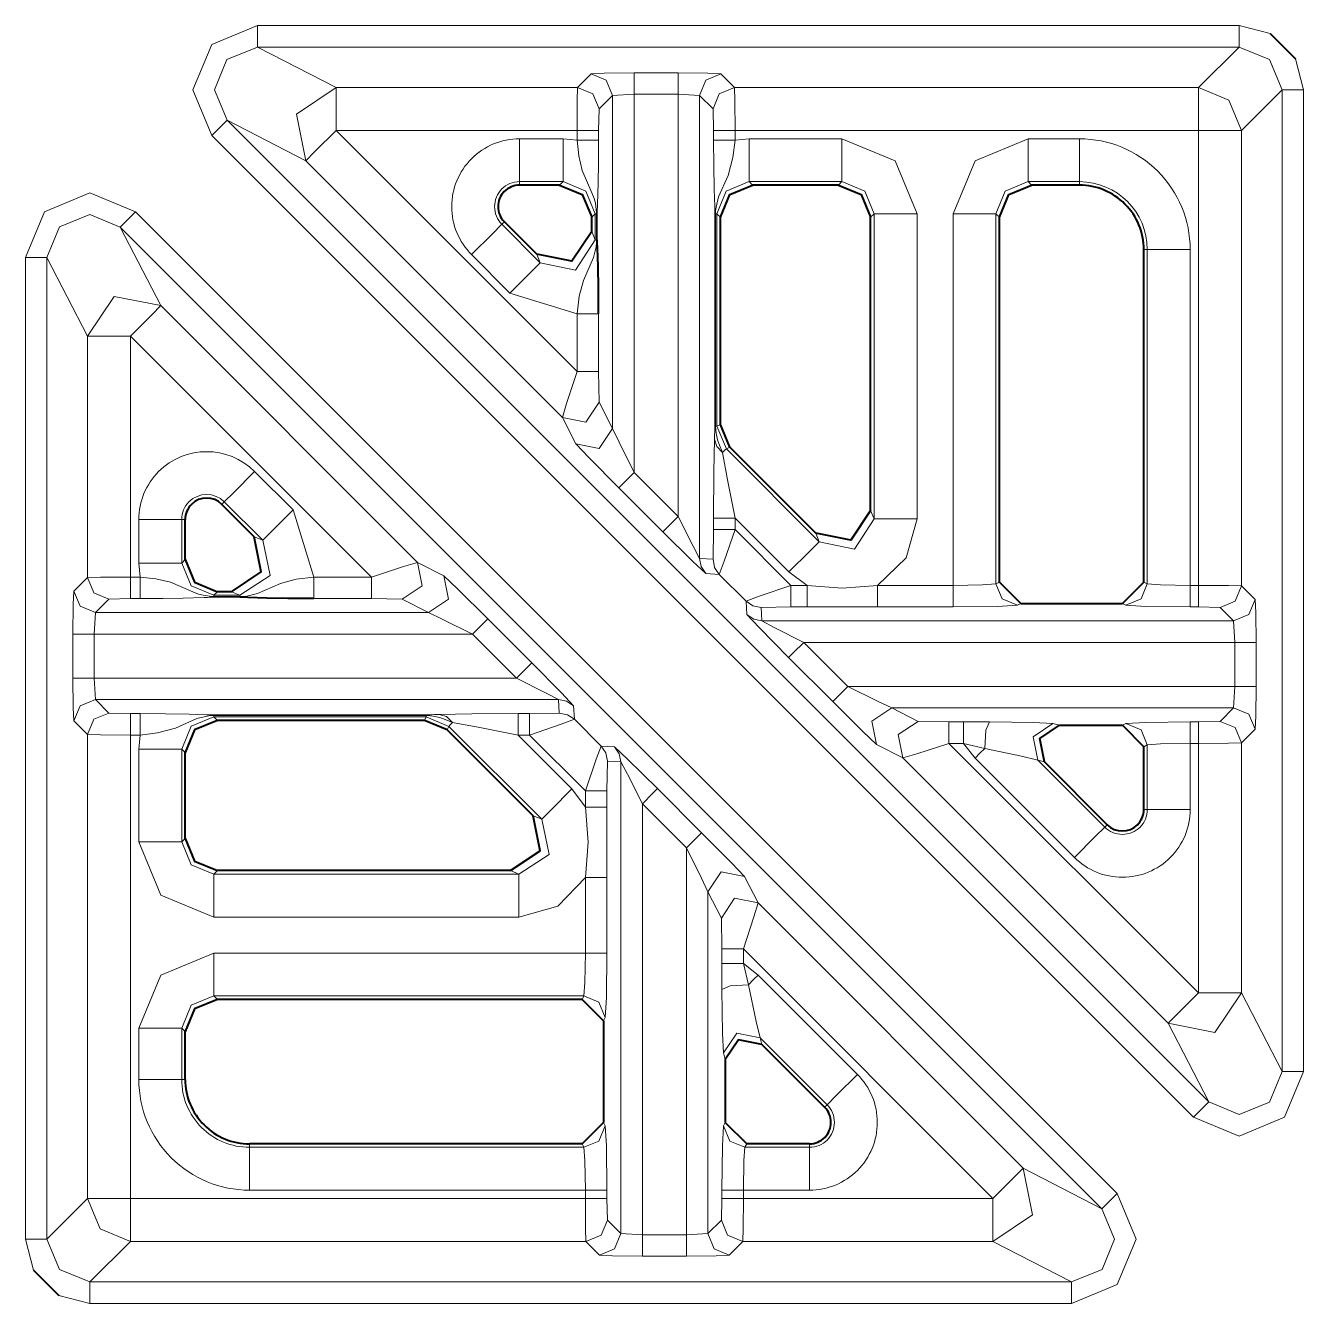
# Model space of a CAD drawing. Header units: millimetres. Extents: x 0 to 2941, y -405 to 1422.
# Drawn here: x 879.28 to 909.05, y 488.2 to 517.98 of the extents above; entities that cross this region are included whole.
import ezdxf

# ---------------------------------------------------------------- set-up
doc = ezdxf.new("R2010")
doc.units = ezdxf.units.MM
doc.layers.add('FINE', color=9, linetype='Continuous')
doc.layers.add('OUTLINE', color=7, linetype='Continuous')

msp = doc.modelspace()

# ---------------------------------------------------------------- linework, layer by layer
at = {"layer": 'FINE', "lineweight": 9}
for p, q in [((907.554, 517.977), (884.68, 517.977)), ((908.281, 517.789), (907.554, 517.977)), ((909.053, 516.478), (908.865, 517.205)), ((894.483, 516.874), (893.457, 516.874)), ((892.457, 516.849), (892.142, 516.534)), ((892.641, 516.034), (892.957, 516.349)), ((892.957, 516.349), (893.457, 516.375)), ((892.957, 508.586), (892.957, 516.349)), ((893.457, 516.375), (894.483, 516.375)), ((894.483, 506.537), (894.483, 516.375)), ((894.483, 516.375), (894.982, 516.349)), ((894.982, 516.349), (894.982, 505.561)), ((894.982, 516.349), (895.298, 516.034)), ((906.61, 516.534), (895.797, 516.534)), ((907.61, 515.534), (908.554, 516.478)), ((908.554, 516.478), (908.554, 493.604)), ((909.053, 493.604), (909.053, 516.478)), ((895.298, 516.034), (895.31, 515.534)), ((906.846, 492.898), (883.974, 515.77)), ((883.62, 515.417), (906.493, 492.544)), ((886.513, 515.534), (892.129, 515.534)), ((892.129, 509.918), (886.513, 515.534)), ((892.129, 515.534), (892.129, 515.308)), ((895.31, 515.534), (895.31, 515.308)), ((895.81, 515.534), (906.61, 515.534)), ((895.81, 515.308), (895.81, 515.534)), ((906.61, 515.534), (906.61, 504.934)), ((891.802, 515.338), (890.788, 515.338)), ((892.129, 515.308), (891.802, 515.338)), ((896.137, 515.338), (895.81, 515.308)), ((898.302, 515.338), (896.137, 515.338)), ((890.788, 514.259), (890.788, 514.34)), ((890.788, 514.34), (891.802, 514.34)), ((891.802, 514.34), (891.721, 514.259)), ((896.219, 514.259), (896.137, 514.34)), ((896.137, 514.34), (898.302, 514.34)), ((898.302, 514.34), (898.221, 514.259)), ((902.719, 514.259), (902.637, 514.34)), ((892.583, 513.591), (892.583, 512.982)), ((895.356, 508.646), (895.356, 513.591)), ((895.388, 513.591), (895.47, 513.51)), ((895.388, 508.646), (895.388, 513.591)), ((900.05, 506.482), (900.05, 513.591)), ((900.89, 513.591), (900.89, 504.934)), ((901.888, 513.591), (901.97, 513.51)), ((901.888, 504.971), (901.888, 513.591)), ((881.487, 513.283), (882.43, 511.451)), ((904.359, 490.41), (881.487, 513.283)), ((905.335, 512.758), (905.416, 512.758)), ((905.416, 512.758), (905.416, 504.971)), ((906.415, 504.934), (906.415, 512.758)), ((880.723, 510.744), (879.779, 512.577)), ((879.779, 512.577), (879.779, 489.703)), ((892.129, 511.259), (892.129, 509.918)), ((892.629, 509.918), (892.629, 511.259)), ((880.723, 505.115), (880.723, 510.744)), ((881.723, 510.744), (881.723, 505.128)), ((892.642, 509.199), (892.629, 509.918)), ((892.957, 508.586), (892.642, 509.199)), ((891.788, 508.845), (892.104, 508.233)), ((895.47, 508.68), (895.388, 508.646)), ((895.608, 508.117), (895.388, 508.646)), ((895.608, 508.117), (895.689, 508.151)), ((897.772, 505.952), (895.608, 508.117)), ((884.616, 507.586), (885.511, 506.691)), ((894.483, 506.537), (893.457, 507.563)), ((893.103, 507.209), (894.129, 506.183)), ((883.91, 506.88), (883.852, 506.822)), ((881.919, 505.455), (881.919, 506.469)), ((882.917, 506.469), (882.917, 505.455)), ((882.999, 506.469), (882.917, 506.469)), ((885.511, 506.691), (885.998, 505.128)), ((895.31, 506.502), (895.31, 506.237)), ((895.81, 506.237), (895.81, 506.502)), ((895.81, 506.502), (897.066, 505.246)), ((895.31, 506.237), (895.297, 505.543)), ((897.113, 504.934), (895.81, 506.237)), ((897.691, 506.148), (897.772, 505.952)), ((895.297, 505.543), (894.982, 505.561)), ((881.949, 505.128), (881.919, 505.455)), ((882.917, 505.455), (882.999, 505.536)), ((880.408, 504.8), (880.723, 505.115)), ((881.723, 505.128), (881.949, 505.128)), ((895.129, 505.208), (895.444, 505.19)), ((897.066, 505.246), (897.488, 504.934)), ((901.97, 505.012), (901.888, 504.971)), ((905.416, 504.971), (905.335, 505.012)), ((883.748, 504.787), (883.666, 504.706)), ((883.666, 504.706), (884.275, 504.706)), ((884.275, 504.706), (884.079, 504.787)), ((897.488, 504.934), (897.113, 504.934)), ((906.61, 504.934), (906.415, 504.934)), ((881.223, 504.615), (880.908, 504.3)), ((881.723, 504.628), (881.223, 504.615)), ((881.949, 504.628), (881.723, 504.628)), ((884.275, 504.657), (883.666, 504.657)), ((887.339, 504.628), (885.998, 504.628)), ((888.058, 504.615), (887.339, 504.628)), ((888.671, 504.3), (888.058, 504.615)), ((896.419, 504.421), (897.113, 504.434)), ((896.437, 504.106), (896.419, 504.421)), ((897.113, 504.434), (897.488, 504.434)), ((899.127, 504.434), (900.89, 504.434)), ((902.388, 504.472), (902.47, 504.512)), ((904.835, 504.512), (904.917, 504.472)), ((906.415, 504.434), (906.61, 504.434)), ((906.61, 504.434), (907.11, 504.422)), ((907.11, 504.422), (907.425, 504.106)), ((880.908, 504.3), (880.882, 503.8)), ((888.671, 504.3), (880.908, 504.3)), ((890.048, 504.154), (891.074, 503.128)), ((907.425, 504.106), (896.437, 504.106)), ((907.425, 504.106), (907.451, 503.606)), ((880.382, 502.774), (880.382, 503.8)), ((880.882, 503.8), (880.882, 502.774)), ((890.72, 502.774), (889.694, 503.8)), ((897.413, 503.606), (907.451, 503.606)), ((898.439, 502.581), (897.413, 503.606)), ((907.451, 503.606), (907.451, 502.581)), ((907.951, 502.581), (907.951, 503.606)), ((897.059, 503.253), (898.085, 502.227)), ((890.72, 502.774), (880.882, 502.774)), ((880.882, 502.774), (880.908, 502.275)), ((907.451, 502.581), (898.439, 502.581)), ((907.451, 502.581), (907.425, 502.081)), ((880.908, 502.275), (891.696, 502.275)), ((880.908, 502.275), (881.223, 501.959)), ((891.714, 501.959), (891.696, 502.275)), ((892.049, 502.129), (892.067, 501.813)), ((899.463, 502.081), (907.425, 502.081)), ((900.075, 501.766), (899.463, 502.081)), ((907.425, 502.081), (907.11, 501.765)), ((880.723, 501.46), (880.408, 501.775)), ((881.223, 501.959), (881.723, 501.947)), ((881.723, 501.947), (881.949, 501.947)), ((883.666, 501.917), (888.611, 501.917)), ((888.611, 501.901), (883.666, 501.901)), ((883.666, 501.869), (883.748, 501.787)), ((888.577, 501.787), (888.611, 501.869)), ((890.755, 501.947), (891.02, 501.947)), ((891.02, 501.947), (891.714, 501.959)), ((892.067, 501.813), (892.689, 501.191)), ((900.795, 501.753), (900.075, 501.766)), ((901.135, 501.753), (900.795, 501.753)), ((901.741, 501.751), (901.135, 501.753)), ((903.372, 501.674), (903.215, 501.715)), ((904.917, 501.715), (904.835, 501.674)), ((906.61, 501.753), (906.415, 501.753)), ((907.11, 501.765), (906.61, 501.753)), ((880.723, 490.647), (880.723, 501.46)), ((881.919, 501.12), (881.949, 501.447)), ((889.14, 501.649), (889.106, 501.568)), ((907.61, 501.266), (907.925, 501.581)), ((881.919, 498.955), (881.919, 501.12)), ((892.689, 501.191), (893.004, 501.173)), ((899.109, 501.227), (899.721, 500.912)), ((906.61, 495.437), (900.795, 501.253)), ((900.795, 501.253), (901.135, 501.253)), ((901.135, 501.253), (901.628, 501.137)), ((901.135, 501.253), (901.402, 500.911)), ((905.335, 501.175), (905.416, 501.216)), ((905.416, 501.216), (905.416, 499.712)), ((906.61, 501.253), (906.61, 495.437)), ((907.61, 495.437), (907.61, 501.266)), ((892.836, 500.838), (892.823, 500.144)), ((893.151, 500.82), (892.836, 500.838)), ((893.151, 489.832), (893.151, 500.82)), ((899.721, 500.912), (905.903, 494.73)), ((901.402, 500.911), (903.717, 498.595)), ((904.424, 499.301), (902.862, 500.863)), ((902.862, 500.863), (903.018, 500.822)), ((894.004, 500.198), (895.03, 499.172)), ((892.011, 500.191), (892.323, 499.769)), ((892.323, 499.769), (892.323, 500.144)), ((892.823, 500.144), (892.823, 499.769)), ((905.416, 499.712), (905.335, 499.712)), ((891.109, 499.566), (891.305, 499.485)), ((904.481, 499.358), (904.424, 499.301)), ((890.775, 498.206), (890.579, 498.287)), ((892.323, 496.367), (892.323, 498.13)), ((892.823, 498.13), (892.823, 496.367)), ((896.03, 498.148), (896.345, 497.536)), ((896.345, 497.536), (902.527, 491.354)), ((890.775, 497.207), (883.666, 497.207)), ((895.504, 496.462), (895.491, 497.182)), ((883.666, 496.367), (892.323, 496.367)), ((895.504, 496.122), (895.504, 496.462)), ((896.004, 496.462), (896.004, 496.122)), ((901.82, 490.647), (896.004, 496.462)), ((895.506, 495.515), (895.504, 496.122)), ((896.004, 496.122), (896.12, 495.629)), ((896.004, 496.122), (896.346, 495.856)), ((896.346, 495.856), (898.662, 493.54)), ((908.554, 493.604), (907.61, 495.437)), ((883.666, 495.369), (883.748, 495.287)), ((892.286, 495.369), (883.666, 495.369)), ((892.245, 495.287), (892.286, 495.369)), ((892.786, 494.869), (892.745, 494.787)), ((881.919, 493.422), (881.919, 494.62)), ((882.999, 494.538), (882.917, 494.62)), ((905.903, 494.73), (906.846, 492.898)), ((897.956, 492.833), (896.394, 494.395)), ((896.394, 494.395), (896.435, 494.239)), ((895.583, 493.885), (895.541, 494.042)), ((897.898, 492.776), (897.956, 492.833)), ((892.745, 492.422), (892.786, 492.34)), ((895.541, 492.34), (895.583, 492.422)), ((884.499, 491.922), (884.499, 491.841)), ((892.286, 491.841), (892.245, 491.922)), ((884.499, 491.841), (892.286, 491.841)), ((902.527, 491.354), (904.359, 490.41)), ((892.823, 490.842), (892.823, 490.647)), ((895.504, 490.647), (895.504, 490.842)), ((897.545, 490.842), (896.004, 490.842)), ((896.004, 490.842), (896.004, 490.647)), ((879.779, 489.703), (880.723, 490.647)), ((881.723, 490.647), (892.323, 490.647)), ((892.823, 490.647), (892.836, 490.147)), ((895.492, 490.147), (895.504, 490.647)), ((896.004, 490.647), (901.82, 490.647)), ((892.836, 490.147), (893.151, 489.832)), ((895.176, 489.832), (895.492, 490.147)), ((893.151, 489.832), (893.651, 489.806)), ((893.651, 489.806), (894.677, 489.806)), ((894.677, 489.806), (895.176, 489.832)), ((879.468, 488.976), (879.28, 489.703)), ((881.723, 489.647), (880.779, 488.704)), ((892.336, 489.647), (881.723, 489.647)), ((892.651, 489.332), (892.336, 489.647)), ((903.653, 488.704), (901.82, 489.647)), ((880.779, 488.704), (903.653, 488.704)), ((880.779, 488.204), (880.052, 488.391)), ((903.653, 488.204), (880.779, 488.204))]:
    msp.add_line(p, q, dxfattribs=at)
for points in [[(884.68, 517.977), (883.619, 517.538), (883.18, 516.478), (883.62, 515.417)], [(884.68, 517.977), (884.68, 517.628), (884.68, 517.477)], [(907.554, 517.977), (907.554, 517.628), (907.554, 517.477)], [(883.974, 515.77), (883.68, 516.478), (883.972, 517.185), (884.68, 517.477)], [(884.68, 517.477), (907.554, 517.477), (906.61, 516.534)], [(892.142, 516.534), (886.513, 516.534), (884.68, 517.477)], [(907.554, 517.477), (908.261, 517.185), (908.554, 516.478)], [(893.457, 516.874), (892.759, 516.867), (892.457, 516.849)], [(893.457, 516.375), (893.457, 516.723), (893.457, 516.874)], [(894.483, 516.375), (894.483, 516.723), (894.483, 516.874)], [(895.797, 516.534), (895.482, 516.849), (895.18, 516.867), (894.483, 516.874)], [(892.957, 516.349), (892.81, 516.702), (892.457, 516.849)], [(894.982, 516.349), (895.129, 516.702), (895.482, 516.849)], [(886.513, 516.534), (885.591, 515.916), (885.806, 514.827)], [(886.513, 515.534), (886.513, 516.232), (886.513, 516.534)], [(892.142, 516.534), (892.133, 516.232), (892.129, 515.534)], [(892.142, 516.534), (892.495, 516.387), (892.641, 516.034)], [(893.457, 516.375), (893.457, 507.563), (893.108, 508.267), (892.957, 508.586)], [(895.298, 516.034), (895.444, 516.387), (895.797, 516.534)], [(895.81, 515.534), (895.807, 516.232), (895.797, 516.534)], [(907.61, 515.534), (907.317, 516.241), (906.61, 516.534)], [(906.61, 515.534), (906.61, 516.232), (906.61, 516.534)], [(909.053, 516.478), (908.705, 516.478), (908.554, 516.478)], [(892.629, 515.308), (892.629, 515.534), (892.641, 516.034)], [(883.974, 515.77), (883.868, 515.665), (883.62, 515.417)], [(883.974, 515.77), (885.806, 514.827), (891.788, 508.845)], [(886.513, 515.534), (886.018, 515.039), (885.806, 514.827)], [(892.129, 515.534), (892.478, 515.534), (892.629, 515.534)], [(895.31, 515.534), (895.461, 515.534), (895.81, 515.534)], [(907.61, 515.534), (907.308, 515.534), (906.61, 515.534)], [(907.925, 504.606), (907.61, 504.921), (907.61, 515.534)], [(890.788, 515.338), (890.788, 514.65), (890.788, 514.34)], [(891.802, 514.34), (891.802, 514.65), (891.802, 515.338)], [(892.129, 515.308), (892.478, 515.308), (892.629, 515.308)], [(892.129, 515.308), (892.172, 514.944), (892.25, 514.601), (892.475, 514.083), (892.526, 513.946), (892.555, 513.84), (892.578, 513.694), (892.583, 513.624), (892.583, 513.591)], [(892.6, 512.982), (892.6, 513.591), (892.6, 513.603), (892.6, 513.63), (892.601, 513.69), (892.603, 513.739), (892.605, 513.813), (892.62, 514.307), (892.626, 514.778), (892.629, 515.308)], [(895.31, 515.308), (895.461, 515.308), (895.81, 515.308)], [(895.31, 515.308), (895.313, 514.716), (895.323, 514.168), (895.336, 513.76), (895.339, 513.652), (895.339, 513.618), (895.34, 513.591)], [(895.356, 513.591), (895.378, 513.591), (895.388, 513.591), (895.606, 514.122), (896.137, 514.34), (896.137, 514.65), (896.137, 515.338)], [(895.356, 513.591), (895.358, 513.661), (895.367, 513.748), (895.427, 513.987), (895.649, 514.487), (895.76, 514.901), (895.81, 515.308)], [(898.302, 514.34), (898.302, 514.65), (898.302, 515.338)], [(900.05, 513.591), (899.538, 514.827), (898.302, 515.338)], [(903.835, 515.338), (902.637, 515.338), (901.401, 514.827), (900.89, 513.591)], [(902.637, 515.338), (902.637, 514.65), (902.637, 514.34)], [(903.835, 515.338), (903.835, 514.65), (903.835, 514.34)], [(891.802, 514.34), (892.333, 514.122), (892.551, 513.591)], [(898.302, 514.34), (898.833, 514.122), (899.051, 513.591)], [(901.888, 513.591), (902.106, 514.122), (902.637, 514.34)], [(902.637, 514.34), (903.835, 514.34), (903.835, 514.259)], [(879.28, 489.703), (879.28, 512.577), (879.719, 513.638), (880.779, 514.077), (881.84, 513.637), (904.713, 490.764)], [(881.487, 513.283), (881.592, 513.389), (881.84, 513.637)], [(881.487, 513.283), (880.779, 513.577), (880.072, 513.285), (879.779, 512.577)], [(889.671, 512.641), (890.158, 513.128), (890.377, 513.347)], [(891.191, 512.648), (891.272, 512.452), (890.377, 513.347), (890.435, 513.405)], [(892.47, 513.51), (892.551, 513.591), (892.551, 512.982), (892.47, 513.178)], [(892.551, 513.591), (892.562, 513.591), (892.583, 513.591)], [(892.583, 513.591), (892.595, 513.591), (892.6, 513.591)], [(895.34, 513.591), (895.34, 508.646), (895.34, 508.638), (895.339, 508.612), (895.339, 508.582), (895.337, 508.515), (895.335, 508.45), (895.331, 508.34)], [(895.34, 513.591), (895.345, 513.591), (895.356, 513.591)], [(898.97, 513.51), (899.051, 513.591), (899.051, 506.482), (898.97, 506.678)], [(899.051, 513.591), (899.361, 513.591), (900.05, 513.591)], [(900.89, 513.591), (901.578, 513.591), (901.888, 513.591)], [(892.551, 512.982), (892.094, 512.277), (891.272, 512.452)], [(892.551, 512.982), (892.562, 512.982), (892.583, 512.982), (892.581, 512.91), (892.572, 512.821), (892.509, 512.57), (892.276, 512.041), (892.181, 511.676), (892.129, 511.259)], [(892.583, 512.982), (892.595, 512.982), (892.6, 512.982)], [(905.416, 512.758), (905.726, 512.758), (906.415, 512.758)], [(879.28, 512.577), (879.629, 512.577), (879.779, 512.577)], [(889.671, 512.641), (890.566, 511.746), (892.129, 511.259)], [(890.566, 511.746), (891.053, 512.233), (891.272, 512.452)], [(880.723, 510.744), (881.341, 511.666), (882.43, 511.451)], [(881.723, 510.744), (882.219, 511.239), (882.43, 511.451)], [(882.43, 511.451), (888.412, 505.469), (889.024, 505.153), (889.343, 504.852), (890.048, 504.154)], [(892.129, 511.259), (892.478, 511.259), (892.629, 511.259)], [(881.723, 510.744), (881.025, 510.744), (880.723, 510.744)], [(885.998, 505.128), (887.339, 505.128), (881.723, 510.744)], [(892.129, 509.918), (891.885, 509.171), (891.788, 508.845)], [(892.129, 509.918), (892.478, 509.918), (892.629, 509.918)], [(891.788, 508.845), (892.333, 508.737), (892.642, 509.199)], [(892.104, 508.233), (892.648, 508.125), (892.957, 508.586)], [(895.34, 508.646), (895.345, 508.646), (895.356, 508.646)], [(895.356, 508.646), (895.378, 508.646), (895.388, 508.646)], [(895.521, 508.03), (895.446, 508.199), (895.403, 508.325), (895.369, 508.48), (895.36, 508.556), (895.356, 508.625), (895.356, 508.646)], [(895.331, 508.34), (895.316, 507.576), (895.31, 506.502)], [(895.331, 508.34), (895.382, 508.168), (895.521, 508.03)], [(892.104, 508.233), (892.405, 507.914), (893.103, 507.209)], [(895.81, 506.502), (895.636, 507.396), (895.521, 508.03), (895.581, 508.091), (895.608, 508.117)], [(884.616, 507.586), (884.129, 507.099), (883.91, 506.88)], [(893.103, 507.209), (893.209, 507.315), (893.457, 507.563)], [(884.608, 506.066), (884.805, 505.985), (883.91, 506.88)], [(881.919, 506.469), (882.607, 506.469), (882.917, 506.469)], [(885.511, 506.691), (885.024, 506.204), (884.805, 505.985)], [(894.129, 506.183), (894.235, 506.289), (894.483, 506.537)], [(894.982, 505.561), (894.831, 505.846), (894.483, 506.537)], [(895.31, 506.502), (895.461, 506.502), (895.81, 506.502)], [(899.051, 506.482), (898.594, 505.777), (897.772, 505.952)], [(899.051, 506.482), (899.361, 506.482), (900.05, 506.482)], [(900.89, 504.934), (899.127, 504.934), (899.801, 505.578), (900.05, 506.482)], [(894.129, 506.183), (894.827, 505.492), (895.129, 505.208)], [(895.31, 506.237), (895.461, 506.237), (895.81, 506.237)], [(895.444, 505.19), (895.559, 505.498), (895.81, 506.237)], [(884.275, 504.706), (884.98, 505.163), (884.805, 505.985)], [(897.066, 505.246), (897.553, 505.733), (897.772, 505.952)], [(895.129, 505.208), (895.02, 505.37), (894.982, 505.561)], [(882.917, 505.455), (882.607, 505.455), (881.919, 505.455)], [(882.917, 505.455), (883.135, 504.924), (883.666, 504.706)], [(887.339, 505.128), (888.086, 505.372), (888.412, 505.469)], [(888.412, 505.469), (888.52, 504.924), (888.058, 504.615)], [(895.444, 505.19), (895.335, 505.352), (895.297, 505.543)], [(880.723, 505.115), (881.025, 505.124), (881.723, 505.128)], [(880.723, 505.115), (880.87, 504.762), (881.223, 504.615)], [(881.723, 505.128), (881.723, 504.779), (881.723, 504.628)], [(881.949, 505.128), (881.949, 504.779), (881.949, 504.628)], [(881.949, 505.128), (882.313, 505.085), (882.656, 505.007), (883.174, 504.782), (883.311, 504.731), (883.418, 504.702), (883.563, 504.679), (883.633, 504.674), (883.666, 504.674)], [(884.275, 504.674), (884.347, 504.676), (884.436, 504.685), (884.687, 504.748), (885.216, 504.981), (885.581, 505.076), (885.998, 505.128)], [(885.998, 505.128), (885.998, 504.779), (885.998, 504.628)], [(887.339, 505.128), (887.339, 504.779), (887.339, 504.628)], [(889.024, 505.153), (889.132, 504.609), (888.671, 504.3)], [(895.444, 505.19), (896.066, 504.568), (896.084, 504.252)], [(901.888, 504.971), (901.578, 504.945), (900.89, 504.934)], [(901.888, 504.971), (902.035, 504.618), (902.388, 504.472)], [(904.917, 504.472), (905.27, 504.618), (905.416, 504.971)], [(906.415, 504.934), (905.726, 504.945), (905.416, 504.971)], [(880.382, 503.8), (880.39, 504.498), (880.408, 504.8)], [(880.908, 504.3), (880.554, 504.447), (880.408, 504.8)], [(883.666, 504.706), (883.666, 504.695), (883.666, 504.674), (884.275, 504.674)], [(883.666, 504.674), (883.666, 504.662), (883.666, 504.657)], [(884.275, 504.706), (884.275, 504.695), (884.275, 504.674)], [(884.275, 504.674), (884.275, 504.662), (884.275, 504.657)], [(897.113, 504.934), (896.374, 504.683), (896.066, 504.568)], [(897.113, 504.934), (897.113, 504.585), (897.113, 504.434)], [(897.488, 504.934), (897.488, 504.585), (897.488, 504.434)], [(899.127, 504.934), (898.307, 504.866), (897.488, 504.934)], [(899.127, 504.934), (899.127, 504.585), (899.127, 504.434)], [(900.89, 504.934), (900.89, 504.585), (900.89, 504.434)], [(906.415, 504.434), (906.415, 504.585), (906.415, 504.934)], [(906.61, 504.434), (906.61, 504.585), (906.61, 504.934)], [(907.61, 504.921), (907.308, 504.93), (906.61, 504.934)], [(907.11, 504.422), (907.463, 504.568), (907.61, 504.921)], [(883.666, 504.657), (883.654, 504.657), (883.626, 504.657), (883.567, 504.656), (883.518, 504.654), (883.444, 504.652), (882.95, 504.637), (882.479, 504.631), (881.949, 504.628)], [(896.066, 504.568), (896.228, 504.459), (896.419, 504.421)], [(897.488, 504.434), (898.307, 504.435), (899.127, 504.434)], [(900.89, 504.434), (901.922, 504.445), (902.388, 504.472)], [(904.917, 504.472), (905.382, 504.445), (906.415, 504.434)], [(907.425, 504.106), (907.778, 504.253), (907.925, 504.606)], [(907.951, 503.606), (907.943, 504.304), (907.925, 504.606)], [(880.882, 503.8), (889.694, 503.8), (888.99, 504.149), (888.671, 504.3)], [(890.048, 504.154), (889.942, 504.048), (889.694, 503.8)], [(896.084, 504.252), (896.246, 504.144), (896.437, 504.106)], [(896.084, 504.252), (896.369, 503.951), (897.059, 503.253)], [(897.413, 503.606), (896.722, 503.955), (896.437, 504.106)], [(880.882, 503.8), (880.533, 503.8), (880.382, 503.8)], [(897.059, 503.253), (897.165, 503.359), (897.413, 503.606)], [(907.451, 503.606), (907.8, 503.606), (907.951, 503.606)], [(891.074, 503.128), (890.968, 503.022), (890.72, 502.774)], [(891.074, 503.128), (891.765, 502.43), (892.049, 502.129)], [(880.882, 502.774), (880.533, 502.774), (880.382, 502.774)], [(880.408, 501.775), (880.39, 502.077), (880.382, 502.774)], [(891.696, 502.275), (891.411, 502.426), (890.72, 502.774)], [(898.085, 502.227), (898.191, 502.333), (898.439, 502.581)], [(899.463, 502.081), (899.144, 502.232), (898.439, 502.581)], [(907.451, 502.581), (907.8, 502.581), (907.951, 502.581)], [(907.925, 501.581), (907.943, 501.883), (907.951, 502.581)], [(880.908, 502.275), (880.554, 502.128), (880.408, 501.775)], [(892.049, 502.129), (891.887, 502.237), (891.696, 502.275)], [(898.085, 502.227), (898.79, 501.529), (899.109, 501.227)], [(899.109, 501.227), (899.001, 501.772), (899.463, 502.081)], [(907.425, 502.081), (907.778, 501.934), (907.925, 501.581)], [(881.223, 501.959), (880.87, 501.813), (880.723, 501.46)], [(881.723, 501.947), (881.723, 501.796), (881.723, 501.447)], [(881.949, 501.947), (881.949, 501.796), (881.949, 501.447)], [(881.949, 501.947), (882.541, 501.944), (883.089, 501.934), (883.497, 501.921), (883.605, 501.918), (883.639, 501.918), (883.666, 501.917)], [(883.666, 501.901), (883.596, 501.899), (883.509, 501.89), (883.27, 501.83), (882.77, 501.608), (882.356, 501.497), (881.949, 501.447)], [(883.666, 501.869), (883.135, 501.651), (882.917, 501.12)], [(883.666, 501.917), (883.666, 501.913), (883.666, 501.901)], [(883.666, 501.901), (883.666, 501.88), (883.666, 501.869)], [(888.611, 501.901), (888.611, 501.88), (888.611, 501.869), (883.666, 501.869)], [(888.611, 501.917), (888.619, 501.917), (888.645, 501.918), (888.675, 501.918), (888.742, 501.92), (888.806, 501.922), (888.917, 501.926)], [(888.611, 501.917), (888.611, 501.913), (888.611, 501.901)], [(890.755, 501.447), (889.861, 501.621), (889.227, 501.736), (889.058, 501.811), (888.932, 501.854), (888.777, 501.888), (888.701, 501.897), (888.632, 501.901), (888.611, 501.901)], [(891.305, 499.485), (889.14, 501.649), (888.611, 501.869)], [(888.917, 501.926), (889.681, 501.941), (890.755, 501.947)], [(888.917, 501.926), (889.089, 501.875), (889.227, 501.736)], [(889.227, 501.736), (889.166, 501.675), (889.14, 501.649)], [(890.755, 501.947), (890.755, 501.796), (890.755, 501.447)], [(891.02, 501.947), (891.02, 501.796), (891.02, 501.447)], [(892.067, 501.813), (891.759, 501.698), (891.02, 501.447)], [(892.067, 501.813), (891.905, 501.921), (891.714, 501.959)], [(899.721, 500.912), (899.614, 501.457), (900.075, 501.766)], [(900.795, 501.253), (900.795, 501.602), (900.795, 501.753)], [(901.135, 501.253), (901.135, 501.602), (901.135, 501.753)], [(901.628, 501.137), (901.652, 501.557), (901.741, 501.751)], [(903.215, 501.715), (902.766, 501.737), (901.741, 501.751)], [(902.862, 500.863), (902.756, 501.407), (903.215, 501.715)], [(906.415, 501.753), (905.382, 501.742), (904.917, 501.715)], [(904.917, 501.715), (905.27, 501.569), (905.416, 501.216)], [(906.415, 501.753), (906.415, 501.602), (906.415, 501.253)], [(906.61, 501.753), (906.61, 501.602), (906.61, 501.253)], [(907.11, 501.765), (907.463, 501.619), (907.61, 501.266)], [(881.723, 501.447), (881.025, 501.451), (880.723, 501.46)], [(881.949, 501.447), (881.723, 501.447), (881.723, 490.647)], [(892.323, 500.144), (891.02, 501.447), (890.755, 501.447), (892.011, 500.191)], [(882.917, 501.12), (882.607, 501.12), (881.919, 501.12)], [(882.999, 501.038), (882.917, 501.12), (882.917, 498.955), (882.999, 499.036)], [(892.323, 500.144), (892.574, 500.883), (892.689, 501.191)], [(892.689, 501.191), (892.798, 501.029), (892.836, 500.838)], [(893.004, 501.173), (893.113, 501.011), (893.151, 500.82)], [(893.004, 501.173), (893.306, 500.888), (894.004, 500.198)], [(899.721, 500.912), (900.047, 501.009), (900.795, 501.253)], [(901.628, 501.137), (901.516, 501.026), (901.402, 500.911)], [(901.628, 501.137), (902.484, 500.955), (902.862, 500.863)], [(905.416, 501.216), (905.726, 501.242), (906.415, 501.253)], [(906.415, 499.712), (906.415, 501.253), (906.61, 501.253)], [(906.61, 501.253), (907.308, 501.257), (907.61, 501.266)], [(893.651, 499.844), (893.302, 500.535), (893.151, 500.82)], [(894.004, 500.198), (893.898, 500.092), (893.651, 499.844)], [(892.011, 500.191), (891.524, 499.704), (891.305, 499.485)], [(892.323, 500.144), (892.672, 500.144), (892.823, 500.144)], [(892.323, 499.769), (892.672, 499.769), (892.823, 499.769)], [(892.323, 498.13), (892.391, 498.95), (892.323, 499.769)], [(892.823, 499.769), (892.822, 498.95), (892.823, 498.13)], [(894.677, 489.806), (894.677, 498.818), (893.651, 499.844), (893.651, 489.806)], [(905.416, 499.712), (905.726, 499.712), (906.415, 499.712)], [(890.775, 498.206), (891.48, 498.663), (891.305, 499.485)], [(895.03, 499.172), (894.924, 499.066), (894.677, 498.818)], [(895.03, 499.172), (895.728, 498.467), (896.03, 498.148)], [(904.424, 499.301), (904.204, 499.082), (903.717, 498.595)], [(882.917, 498.955), (882.607, 498.955), (881.919, 498.955)], [(883.666, 497.207), (882.43, 497.719), (881.919, 498.955)], [(882.917, 498.955), (883.135, 498.424), (883.666, 498.206)], [(895.176, 497.795), (895.025, 498.113), (894.677, 498.818)], [(883.748, 498.287), (883.666, 498.206), (890.775, 498.206)], [(883.666, 498.206), (883.666, 497.896), (883.666, 497.207)], [(890.775, 498.206), (890.775, 497.896), (890.775, 497.207)], [(892.323, 498.13), (891.679, 497.456), (890.775, 497.207)], [(892.323, 498.13), (892.672, 498.13), (892.823, 498.13)], [(896.03, 498.148), (895.485, 498.256), (895.176, 497.795)], [(895.491, 497.182), (895.176, 497.795), (895.176, 489.832)], [(896.345, 497.536), (895.8, 497.643), (895.491, 497.182)], [(896.345, 497.536), (896.248, 497.209), (896.004, 496.462)], [(881.919, 494.62), (882.43, 495.856), (883.666, 496.367)], [(883.666, 496.367), (883.666, 495.679), (883.666, 495.369)], [(892.286, 495.369), (892.312, 495.679), (892.323, 496.367)], [(892.323, 496.367), (892.672, 496.367), (892.823, 496.367)], [(892.823, 496.367), (892.812, 495.335), (892.786, 494.869)], [(896.004, 496.462), (895.655, 496.462), (895.504, 496.462)], [(896.004, 496.122), (895.655, 496.122), (895.504, 496.122)], [(896.12, 495.629), (896.231, 495.741), (896.346, 495.856)], [(896.12, 495.629), (895.7, 495.605), (895.506, 495.515)], [(895.541, 494.042), (895.52, 494.491), (895.506, 495.515)], [(896.12, 495.629), (896.301, 494.773), (896.394, 494.395)], [(905.903, 494.73), (906.992, 494.515), (907.61, 495.437)], [(905.903, 494.73), (906.115, 494.942), (906.61, 495.437)], [(907.61, 495.437), (907.308, 495.437), (906.61, 495.437)], [(883.666, 495.369), (883.135, 495.151), (882.917, 494.62)], [(892.286, 495.369), (892.639, 495.222), (892.786, 494.869)], [(881.919, 494.62), (882.607, 494.62), (882.917, 494.62)], [(882.917, 494.62), (882.917, 493.422), (882.999, 493.422)], [(896.394, 494.395), (895.85, 494.501), (895.541, 494.042)], [(881.919, 493.422), (882.607, 493.422), (882.917, 493.422)], [(897.956, 492.833), (898.175, 493.053), (898.662, 493.54)], [(906.493, 492.544), (907.554, 492.104), (908.614, 492.543), (909.053, 493.604)], [(908.554, 493.604), (908.261, 492.896), (907.554, 492.604), (906.846, 492.898)], [(908.554, 493.604), (908.705, 493.604), (909.053, 493.604)], [(906.846, 492.898), (906.741, 492.792), (906.493, 492.544)], [(892.786, 492.34), (892.639, 491.988), (892.286, 491.841)], [(892.786, 492.34), (892.812, 491.875), (892.823, 490.842)], [(895.504, 490.842), (895.515, 491.875), (895.541, 492.34)], [(895.541, 492.34), (895.688, 491.988), (896.041, 491.841)], [(896.082, 491.922), (896.041, 491.841), (897.545, 491.841), (897.545, 491.922)], [(884.499, 491.841), (884.499, 491.531), (884.499, 490.842)], [(892.323, 490.842), (892.312, 491.531), (892.286, 491.841)], [(896.041, 491.841), (896.015, 491.531), (896.004, 490.842)], [(897.545, 491.841), (897.545, 491.531), (897.545, 490.842)], [(902.527, 491.354), (902.742, 490.265), (901.82, 489.647)], [(902.527, 491.354), (902.315, 491.142), (901.82, 490.647)], [(892.323, 490.647), (892.323, 490.842), (884.499, 490.842)], [(892.823, 490.842), (892.672, 490.842), (892.323, 490.842)], [(895.504, 490.842), (895.655, 490.842), (896.004, 490.842)], [(904.713, 490.764), (905.153, 489.703), (904.714, 488.643), (903.653, 488.204)], [(904.359, 490.41), (904.465, 490.516), (904.713, 490.764)], [(881.723, 489.647), (881.016, 489.94), (880.723, 490.647)], [(881.723, 490.647), (881.025, 490.647), (880.723, 490.647)], [(881.723, 489.647), (881.723, 489.949), (881.723, 490.647)], [(892.823, 490.647), (892.672, 490.647), (892.323, 490.647)], [(892.336, 489.647), (892.327, 489.949), (892.323, 490.647)], [(895.504, 490.647), (895.655, 490.647), (896.004, 490.647)], [(896.004, 490.647), (896, 489.949), (895.991, 489.647)], [(901.82, 489.647), (901.82, 489.949), (901.82, 490.647)], [(903.653, 488.704), (904.361, 488.996), (904.654, 489.703), (904.359, 490.41)], [(892.836, 490.147), (892.689, 489.794), (892.336, 489.647)], [(895.492, 490.147), (895.638, 489.794), (895.991, 489.647)], [(893.151, 489.832), (893.004, 489.478), (892.651, 489.332)], [(893.651, 489.806), (893.651, 489.457), (893.651, 489.306)], [(894.677, 489.806), (894.677, 489.457), (894.677, 489.306)], [(895.176, 489.832), (895.323, 489.478), (895.676, 489.332)], [(879.28, 489.703), (879.629, 489.703), (879.779, 489.703)], [(879.779, 489.703), (880.072, 488.996), (880.779, 488.704)], [(901.82, 489.647), (895.991, 489.647), (895.676, 489.332)], [(894.677, 489.306), (893.651, 489.306), (892.953, 489.314), (892.651, 489.332)], [(895.676, 489.332), (895.374, 489.314), (894.677, 489.306)], [(880.779, 488.204), (880.779, 488.552), (880.779, 488.704)], [(903.653, 488.704), (903.653, 488.552), (903.653, 488.204)]]:
    msp.add_lwpolyline(points, dxfattribs=at)
for points in [[(890.788, 515.338, 0.41423), (889.208, 513.758, 0.198872), (889.671, 512.641)], [(906.415, 512.758, 0.414223), (903.835, 515.338)], [(890.788, 514.34, 0.414214), (890.207, 513.758, 0.198963), (890.377, 513.347)], [(905.416, 512.758, 0.414198), (903.835, 514.34)], [(884.616, 507.586, 0.414132), (882.381, 507.586, 0.19896), (881.918, 506.469)], [(883.91, 506.88, 0.414102), (883.087, 506.88, 0.198656), (882.917, 506.469)], [(903.717, 498.595, 0.414295), (905.952, 498.595, 0.198809), (906.415, 499.712)], [(904.424, 499.301, 0.414325), (905.246, 499.301, 0.198749), (905.416, 499.712)], [(881.919, 493.422, 0.414223), (884.499, 490.842)], [(882.917, 493.422, 0.414245), (884.499, 491.841)], [(897.545, 490.842, 0.41423), (899.125, 492.422, 0.198969), (898.662, 493.54)], [(897.545, 491.841, 0.414214), (898.126, 492.422, 0.198947), (897.956, 492.833)]]:
    msp.add_lwpolyline(points, format="xyb", dxfattribs=at)
at = {"layer": 'OUTLINE', "lineweight": 40}
for p, q in [((908.281, 517.789), (908.865, 517.205)), ((891.721, 514.259), (890.788, 514.259)), ((898.221, 514.259), (896.219, 514.259)), ((903.835, 514.259), (902.719, 514.259)), ((891.191, 512.648), (890.435, 513.405)), ((892.47, 513.178), (892.47, 513.51)), ((895.47, 508.68), (895.47, 513.51)), ((898.97, 506.678), (898.97, 513.51)), ((901.97, 505.012), (901.97, 513.51)), ((905.335, 505.012), (905.335, 512.758)), ((884.608, 506.066), (883.852, 506.822)), ((882.999, 505.536), (882.999, 506.469)), ((902.47, 504.512), (901.97, 505.012)), ((905.335, 505.012), (904.835, 504.512)), ((884.079, 504.787), (883.748, 504.787)), ((902.47, 504.512), (904.835, 504.512)), ((888.577, 501.787), (883.748, 501.787)), ((889.106, 501.568), (888.577, 501.787)), ((891.109, 499.566), (889.106, 501.568)), ((903.372, 501.674), (904.835, 501.674)), ((904.835, 501.674), (905.335, 501.175)), ((905.335, 499.712), (905.335, 501.175)), ((882.999, 499.036), (882.999, 501.038)), ((904.481, 499.358), (903.018, 500.822)), ((890.579, 498.287), (883.748, 498.287)), ((892.245, 495.287), (883.748, 495.287)), ((892.745, 494.787), (892.245, 495.287)), ((892.745, 494.787), (892.745, 492.422)), ((882.999, 493.422), (882.999, 494.538)), ((897.898, 492.776), (896.435, 494.239)), ((895.583, 493.885), (895.583, 492.422)), ((892.245, 491.922), (892.745, 492.422)), ((895.583, 492.422), (896.082, 491.922)), ((892.245, 491.922), (884.499, 491.922)), ((897.545, 491.922), (896.082, 491.922)), ((879.468, 488.976), (880.052, 488.391))]:
    msp.add_line(p, q, dxfattribs=at)
for points in [[(890.788, 514.259, 0.414314), (890.288, 513.758, 0.19892), (890.435, 513.405)], [(905.335, 512.758, 0.414214), (903.835, 514.258)], [(883.852, 506.822, 0.413955), (883.145, 506.822, 0.199125), (882.999, 506.469)], [(904.481, 499.358, 0.413955), (905.188, 499.358, 0.198887), (905.335, 499.712)], [(882.999, 493.422, 0.41423), (884.499, 491.922)], [(897.545, 491.922, 0.414264), (898.045, 492.422, 0.199028), (897.898, 492.776)]]:
    msp.add_lwpolyline(points, format="xyb", dxfattribs=at)
for points in [[(891.721, 514.259), (892.25, 514.039), (892.47, 513.51)], [(895.47, 513.51), (895.689, 514.039), (896.219, 514.259)], [(898.221, 514.259), (898.75, 514.039), (898.97, 513.51)], [(901.97, 513.51), (902.189, 514.039), (902.719, 514.259)], [(892.47, 513.178), (892.008, 512.484), (891.191, 512.648)], [(892.629, 511.259), (892.626, 511.866), (892.618, 512.354), (892.604, 512.8), (892.6, 512.916), (892.6, 512.953), (892.6, 512.982)], [(897.691, 506.148), (895.689, 508.151), (895.47, 508.68)], [(898.97, 506.678), (898.508, 505.984), (897.691, 506.148)], [(884.079, 504.787), (884.773, 505.249), (884.608, 506.066)], [(882.999, 505.536), (883.218, 505.007), (883.748, 504.787)], [(885.998, 504.628), (885.391, 504.631), (884.903, 504.639), (884.457, 504.653), (884.341, 504.657), (884.304, 504.657), (884.275, 504.657)], [(883.748, 501.787), (883.218, 501.568), (882.999, 501.038)], [(903.018, 500.822), (902.909, 501.367), (903.372, 501.674)], [(890.579, 498.287), (891.273, 498.749), (891.109, 499.566)], [(882.999, 499.036), (883.218, 498.507), (883.748, 498.287)], [(883.748, 495.287), (883.218, 495.068), (882.999, 494.538)], [(896.435, 494.239), (895.89, 494.348), (895.583, 493.885)]]:
    msp.add_lwpolyline(points, dxfattribs=at)

doc.saveas('drawing.dxf')
